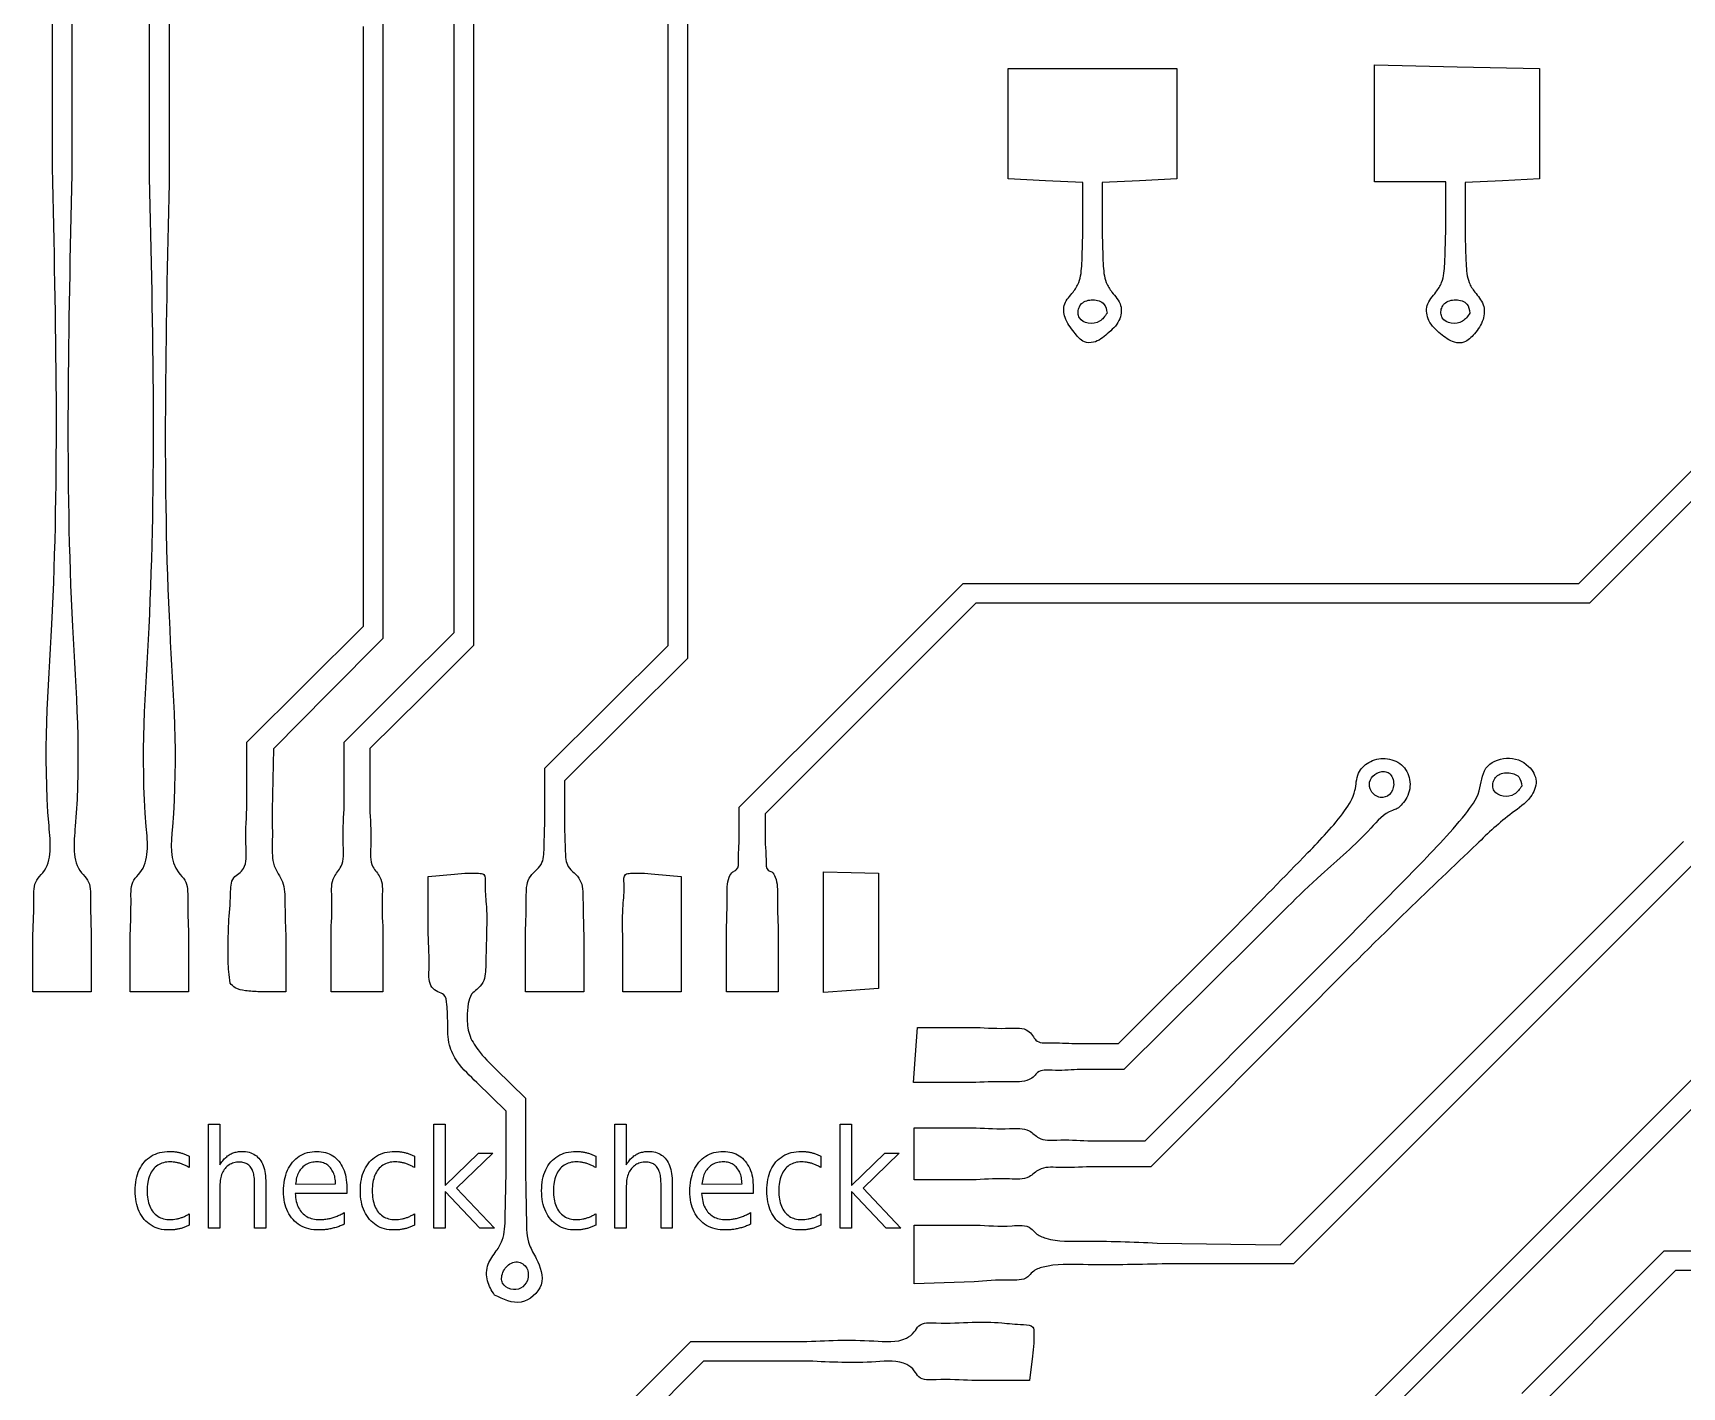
# Model space of a CAD drawing. Extents: x 2 to 350, y 4 to 373.
# Drawn here: x 172 to 261.7, y 221.3 to 295.1 of the extents above; entities that cross this region are included whole.
import ezdxf

# ---------------------------------------------------------------- set-up
doc = ezdxf.new("R2010")
doc.units = 0
doc.layers.get('0').update_dxf_attribs({"linetype": 'CONTINUOUS'})

msp = doc.modelspace()

# ---------------------------------------------------------------- linework, layer by layer
at = {"color": 7}
for p, q in [((191.00968, 327.33007), (191.00968, 294.707022)), ((173.018013, 287.726313), (173.018013, 325.928545)), ((194.890244, 294.173833), (194.890244, 325.940452)), ((174.076267, 325.222867), (174.076267, 287.373563)), ((195.948578, 325.199841), (195.948578, 293.450417)), ((178.30968, 287.18447), (178.30968, 324.84468)), ((179.368013, 324.227566), (179.368013, 286.875913)), ((206.531911, 280.060469), (206.531911, 298.417634)), ((207.590244, 297.688524), (207.590244, 279.343136)), ((189.951347, 262.76086), (189.951347, 295.40205)), ((191.00968, 294.707022), (191.00968, 262.083973)), ((194.890244, 262.407215), (194.890244, 294.173833)), ((195.948578, 293.450417), (195.948578, 261.700994)), ((225.052744, 290.115847), (225.052744, 293.11446)), ((225.052744, 293.11446), (229.638847, 293.11446)), ((229.638847, 293.11446), (234.224976, 293.11446)), ((234.224976, 293.11446), (234.224976, 290.115847)), ((244.98468, 290.126388), (244.98468, 293.311927)), ((244.98468, 293.311927), (249.482597, 293.213195)), ((249.482597, 293.213195), (253.980513, 293.11446)), ((253.980513, 293.11446), (253.980513, 290.115847)), ((225.052744, 287.117237), (225.052744, 290.115847)), ((234.224976, 290.115847), (234.224976, 287.117237)), ((244.98468, 286.940847), (244.98468, 290.126388)), ((253.980513, 290.115847), (253.980513, 287.117237)), ((227.081226, 287.011438), (225.052744, 287.117237)), ((229.10968, 286.905637), (227.081226, 287.011438)), ((229.10968, 284.144217), (229.10968, 286.905637)), ((232.196494, 287.011438), (230.168013, 286.905637)), ((230.168013, 286.905637), (230.168013, 284.144217)), ((234.224976, 287.117237), (232.196494, 287.011438)), ((246.924976, 286.940847), (244.98468, 286.940847)), ((248.865244, 286.940847), (246.924976, 286.940847)), ((248.865244, 284.16182), (248.865244, 286.940847)), ((251.952059, 287.011438), (249.923578, 286.905637)), ((249.923578, 286.905637), (249.923578, 284.144217)), ((253.980513, 287.117237), (251.952059, 287.011438)), ((206.531911, 261.703301), (206.531911, 280.060469)), ((207.590244, 279.343136), (207.590244, 260.997748)), ((230.432703, 279.796912), (230.432703, 279.796912)), ((250.188267, 279.796912), (250.188267, 279.796912)), ((228.635203, 278.766543), (228.635203, 278.766543)), ((248.59103, 278.670583), (248.590977, 278.670573)), ((256.12221, 265.068627), (262.547907, 271.528487)), ((263.363353, 270.664832), (256.694794, 264.010293)), ((216.50157, 258.986991), (222.590664, 265.068627)), ((222.590664, 265.068627), (239.356437, 265.068627)), ((239.356437, 265.068627), (256.12221, 265.068627)), ((223.28083, 264.010293), (217.552204, 258.273759)), ((239.987812, 264.010293), (223.28083, 264.010293)), ((256.694794, 264.010293), (239.987812, 264.010293)), ((186.776347, 259.60057), (189.951347, 262.76086)), ((191.891642, 259.424181), (194.890244, 262.407215)), ((191.00968, 262.083973), (188.028831, 259.078381)), ((195.948578, 261.700994), (193.126347, 258.895326)), ((203.180513, 258.365847), (206.531911, 261.703301)), ((207.590244, 260.997748), (204.238847, 257.660293)), ((183.601347, 256.440281), (186.776347, 259.60057)), ((188.028831, 259.078381), (185.047956, 256.072793)), ((188.893013, 256.441149), (191.891642, 259.424181)), ((193.126347, 258.895326), (190.304142, 256.089655)), ((210.412476, 252.905353), (216.50157, 258.986991)), ((199.829142, 255.028393), (203.180513, 258.365847)), ((204.238847, 257.660293), (200.887476, 254.322839)), ((217.552204, 258.273759), (211.823578, 252.53723)), ((183.601347, 252.816953), (183.601347, 256.440281)), ((185.047956, 256.072793), (184.980091, 252.738112)), ((188.893013, 252.796567), (188.893013, 256.441149)), ((190.304142, 256.089655), (190.304142, 252.620976)), ((199.829142, 252.325143), (199.829142, 255.028393)), ((200.887476, 254.322839), (200.887476, 251.92355)), ((246.043013, 254.132514), (246.043013, 254.132514)), ((253.010498, 254.044132), (253.010498, 254.044132)), ((210.412476, 251.028671), (210.412476, 252.905353)), ((211.823578, 252.53723), (211.823578, 250.844608)), ((239.851155, 229.069143), (261.8207, 251.036577)), ((262.887129, 250.339114), (240.572912, 228.02696)), ((193.479142, 249.119517), (194.90858, 249.255836)), ((193.479142, 245.981569), (193.479142, 249.119517)), ((205.808038, 249.255814), (207.237476, 249.119496)), ((207.237476, 249.119496), (207.237476, 245.981548)), ((214.998578, 246.09261), (214.998578, 249.382164)), ((214.998578, 249.382164), (216.497892, 249.344497)), ((216.497892, 249.344497), (217.99718, 249.306837)), ((217.99718, 249.306837), (217.99718, 246.163423)), ((171.959601, 242.843627), (171.95968, 245.980791)), ((175.134601, 245.980881), (175.134601, 242.843627)), ((177.251347, 242.843627), (177.251347, 245.980881)), ((180.426347, 245.980881), (180.426347, 242.843627)), ((185.718013, 245.989229), (185.718013, 242.843627)), ((188.187476, 242.843936), (188.187476, 246.216146)), ((188.187476, 246.216146), (188.187476, 246.215837)), ((191.00968, 246.216146), (191.00968, 242.843936)), ((198.770809, 242.843627), (198.770809, 246.029697)), ((201.945809, 245.980881), (201.945809, 242.843627)), ((207.237476, 245.981548), (207.237476, 242.843606)), ((209.706911, 242.843627), (209.706911, 246.215837)), ((212.529142, 246.215837), (212.529142, 242.843627)), ((214.998578, 242.803056), (214.998578, 246.09261)), ((217.99718, 246.163423), (217.99718, 243.020014)), ((231.057119, 240.021404), (237.491733, 246.463079)), ((204.062476, 245.959818), (204.062476, 245.959828)), ((204.062476, 242.843606), (204.062476, 245.959818)), ((238.458309, 245.665847), (231.347685, 238.610293)), ((182.692477, 243.315781), (182.692477, 243.315781)), ((232.508041, 234.729737), (241.656777, 243.888503)), ((242.693494, 218.50196), (267.827998, 243.638292)), ((173.547101, 242.843627), (171.959601, 242.843627)), ((175.134601, 242.843627), (173.547101, 242.843627)), ((178.838847, 242.843627), (177.251347, 242.843627)), ((180.426347, 242.843627), (178.838847, 242.843627)), ((185.718013, 242.843627), (184.295852, 242.843627)), ((189.598578, 242.843936), (188.187476, 242.843936)), ((191.00968, 242.843936), (189.598578, 242.843936)), ((200.358309, 242.843627), (198.770809, 242.843627)), ((201.945809, 242.843627), (200.358309, 242.843627)), ((205.649976, 242.843606), (204.062476, 242.843606)), ((207.237476, 242.843606), (205.649976, 242.843606)), ((211.118013, 242.843627), (209.706911, 242.843627)), ((212.529142, 242.843627), (211.118013, 242.843627)), ((216.497892, 242.911535), (214.998578, 242.803056)), ((217.99718, 243.020014), (216.497892, 242.911535)), ((241.988618, 242.522063), (232.818953, 233.318627)), ((268.600925, 242.823722), (243.180989, 217.396438)), ((220.005368, 239.404043), (220.113847, 240.903347)), ((220.113847, 240.903347), (223.288847, 240.903347)), ((228.672297, 240.021404), (231.057119, 240.021404)), ((219.896888, 237.904737), (220.005368, 239.404043)), ((197.712476, 236.346722), (196.124976, 237.904737)), ((197.183309, 238.610315), (198.770809, 237.0523)), ((223.289402, 237.904737), (219.896888, 237.904737)), ((231.347685, 238.610293), (228.796757, 238.610293)), ((198.770809, 237.0523), (198.770809, 233.00839)), ((197.712476, 232.759205), (197.712476, 236.346722)), ((181.517621, 229.979552), (181.517621, 235.63898)), ((181.517621, 235.63898), (182.132574, 235.63898)), ((182.132574, 235.63898), (182.132574, 233.420309)), ((193.776795, 235.63898), (194.391749, 235.63898)), ((193.776795, 229.979552), (193.776795, 235.63898)), ((194.391749, 235.63898), (194.391749, 232.296425)), ((203.642641, 229.979552), (203.642641, 235.63898)), ((203.642641, 235.63898), (204.257592, 235.63898)), ((204.257592, 235.63898), (204.257592, 233.420309)), ((215.901813, 235.63898), (216.516766, 235.63898)), ((215.901813, 229.979552), (215.901813, 235.63898)), ((216.516766, 235.63898), (216.516766, 232.296425)), ((219.937476, 234.024181), (219.937476, 235.435293)), ((219.937476, 235.435293), (223.309669, 235.435293)), ((229.376936, 234.729737), (232.508041, 234.729737)), ((180.470538, 233.896776), (180.470538, 233.271186)), ((180.470538, 233.896776), (180.470538, 233.896776)), ((192.729713, 233.896776), (192.729713, 233.271186)), ((192.729713, 233.896776), (192.729713, 233.896776)), ((194.391749, 232.296425), (196.216665, 234.053175)), ((196.997822, 234.053175), (195.023323, 232.147302)), ((196.216665, 234.053175), (196.997822, 234.053175)), ((202.595558, 233.896776), (202.595558, 233.271186)), ((202.595558, 233.896776), (202.595558, 233.896776)), ((214.854733, 233.896776), (214.854733, 233.271186)), ((214.854733, 233.896776), (214.854733, 233.896776)), ((216.516766, 232.296425), (218.34168, 234.053175)), ((219.122837, 234.053175), (217.14834, 232.147302)), ((218.34168, 234.053175), (219.122837, 234.053175)), ((219.937476, 232.61307), (219.937476, 234.024181)), ((223.309669, 232.61307), (219.937476, 232.61307)), ((232.818953, 233.318627), (229.532378, 233.318627)), ((182.132574, 232.281878), (182.132574, 229.979552)), ((184.02397, 229.979552), (184.02397, 232.416452)), ((184.6356, 232.438274), (184.6356, 229.979552)), ((184.6356, 232.438274), (184.6356, 232.438274)), ((189.046644, 231.85633), (186.234478, 231.85633)), ((186.254424, 232.376443), (188.435014, 232.380079)), ((189.046644, 232.183674), (189.046644, 231.85633)), ((189.046644, 232.183674), (189.046644, 232.183674)), ((196.283145, 229.979552), (194.391749, 231.96908)), ((194.391749, 231.96908), (194.391749, 229.979552)), ((195.023323, 232.147302), (197.080923, 229.979552)), ((204.257592, 232.281878), (204.257592, 229.979552)), ((206.148988, 229.979552), (206.148988, 232.416452)), ((206.760618, 232.438274), (206.760618, 229.979552)), ((206.760618, 232.438274), (206.760618, 232.438274)), ((211.171661, 231.85633), (208.359498, 231.85633)), ((208.379442, 232.376443), (210.560034, 232.380079)), ((211.171661, 232.183674), (211.171661, 231.85633)), ((211.171661, 232.183674), (211.171661, 232.183674)), ((218.408163, 229.979552), (216.516766, 231.96908)), ((216.516766, 231.96908), (216.516766, 229.979552)), ((217.14834, 232.147302), (219.205941, 229.979552)), ((180.470538, 230.754269), (180.470538, 230.135951)), ((188.903708, 230.819737), (188.903708, 230.18687)), ((192.729713, 230.754269), (192.729713, 230.135951)), ((202.595558, 230.754269), (202.595558, 230.135951)), ((211.028728, 230.819737), (211.028728, 230.18687)), ((214.854733, 230.754269), (214.854733, 230.135951)), ((182.132574, 229.979552), (181.517621, 229.979552)), ((184.6356, 229.979552), (184.02397, 229.979552)), ((194.391749, 229.979552), (193.776795, 229.979552)), ((197.080923, 229.979552), (196.283145, 229.979552)), ((204.257592, 229.979552), (203.642641, 229.979552)), ((206.760618, 229.979552), (206.148988, 229.979552)), ((216.516766, 229.979552), (215.901813, 229.979552)), ((219.205941, 229.979552), (218.408163, 229.979552)), ((219.937476, 228.542887), (219.937476, 230.143627)), ((219.937476, 230.143627), (223.288847, 230.143627)), ((233.157514, 229.165412), (239.851155, 229.069143)), ((219.937476, 226.94215), (219.937476, 228.542887)), ((240.572912, 228.02696), (233.430194, 228.02696)), ((253.00346, 220.971404), (260.764562, 228.732514)), ((260.764562, 228.732514), (271.042686, 228.732514)), ((261.382973, 227.674181), (253.451347, 219.736681)), ((271.351904, 227.674181), (261.382973, 227.674181)), ((197.077476, 226.333648), (197.077476, 226.333627)), ((198.888469, 227.119222), (198.888469, 227.119222)), ((223.200661, 227.043581), (219.937476, 226.94215)), ((203.468751, 219.495907), (207.776829, 223.793627)), ((207.776829, 223.793627), (213.857139, 223.793627)), ((208.461226, 222.735293), (204.257103, 218.520198)), ((214.199377, 222.735293), (208.461226, 222.735293)), ((226.376137, 222.999877), (226.210323, 221.67696)), ((226.210323, 221.67696), (223.073926, 221.67696))]:
    msp.add_line(p, q, dxfattribs=at)
for points, knots in [([(171.95968, 245.980791), (171.984629, 246.607427), (172.023027, 247.571894), (171.984841, 248.826761), (173.051034, 249.800427), (172.422338, 255.032428), (173.489409, 267.171492), (173.211086, 279.307539), (173.018013, 287.726313)], [0, 0, 0, 0, 1.925874, 2.964148, 3.469403, 6.054994, 17.03392, 41.898689, 41.898689, 41.898689, 41.898689]), ([(174.076267, 287.373563), (173.887059, 279.033431), (173.614293, 267.010155), (174.661715, 254.980084), (174.0485, 249.795237), (175.109512, 248.826893), (175.071207, 247.571956), (175.109634, 246.607506), (175.134601, 245.980881)], [0, 0, 0, 0, 24.633901, 35.512651, 38.076648, 38.581903, 39.620177, 41.546051, 41.546051, 41.546051, 41.546051]), ([(177.251347, 245.980881), (177.276323, 246.607501), (177.314765, 247.571942), (177.276396, 248.826916), (178.334631, 249.792407), (177.729708, 254.951982), (178.766612, 266.923644), (178.49682, 278.886484), (178.30968, 287.18447)], [0, 0, 0, 0, 1.925874, 2.964148, 3.469403, 6.021827, 16.846891, 41.357068, 41.357068, 41.357068, 41.357068]), ([(179.368013, 286.875913), (179.184231, 278.646693), (178.919268, 266.78246), (179.9391, 254.906146), (179.347645, 249.787777), (180.401378, 248.826961), (180.362887, 247.571914), (180.401354, 246.60749), (180.426347, 245.980881)], [0, 0, 0, 0, 24.308284, 35.045745, 37.57929, 38.084552, 39.122825, 41.048699, 41.048699, 41.048699, 41.048699]), ([(228.635203, 278.766543), (228.440383, 279.012719), (228.090398, 279.454965), (228.022667, 280.364522), (228.569949, 280.880715), (228.999802, 281.576191), (229.081367, 282.704409), (229.098886, 283.595318), (229.10968, 284.144217)], [0, 0, 0, 0, 0.932631, 1.675429, 2.46121, 3.069003, 4.102503, 5.761187, 5.761187, 5.761187, 5.761187]), ([(230.168013, 284.144217), (230.179203, 283.5957), (230.197365, 282.70541), (230.275901, 281.574254), (230.727699, 280.861189), (231.29461, 280.281366), (231.145467, 279.288252), (230.471729, 278.690302), (229.849635, 278.167582), (229.068025, 278.189268), (228.799252, 278.547743), (228.635203, 278.766543)], [0, 0, 0, 0, 1.658684, 2.692185, 3.299971, 4.170555, 4.988339, 5.958292, 6.837907, 7.330828, 8.102983, 8.102983, 8.102983, 8.102983]), ([(248.590977, 278.670573), (248.343146, 278.887783), (247.886365, 279.288127), (247.739006, 280.281422), (248.305928, 280.861394), (248.758194, 281.576671), (248.835777, 282.713897), (248.854005, 283.609538), (248.865244, 284.16182)], [0, 0, 0, 0, 0.969958, 1.787743, 2.658323, 3.267336, 4.305653, 5.97575, 5.97575, 5.97575, 5.97575]), ([(249.923578, 284.144217), (249.934968, 283.595667), (249.953455, 282.705323), (250.030429, 281.574422), (250.476976, 280.874559), (251.009631, 280.309272), (250.964057, 279.375195), (250.485214, 278.720646), (249.965231, 278.155026), (249.196328, 278.181188), (248.825465, 278.481038), (248.59103, 278.670583)], [0, 0, 0, 0, 1.658684, 2.692184, 3.299976, 4.122021, 4.931959, 5.836261, 6.564656, 7.078896, 7.962563, 7.962563, 7.962563, 7.962563]), ([(230.432703, 279.796912), (230.401148, 279.982311), (230.330767, 280.39584), (229.652256, 280.582969), (229.09676, 280.440958), (228.877248, 280.081361), (228.830999, 279.803177), (228.933251, 279.427548), (229.425432, 279.184592), (230.066621, 279.284912), (230.312061, 279.628183), (230.432703, 279.796912)], [0, 0, 0, 0, 0.525048, 1.171112, 1.817518, 2.102303, 2.382945, 2.64735, 3.212583, 3.833541, 4.433821, 4.433821, 4.433821, 4.433821]), ([(250.188267, 279.796912), (250.156713, 279.982311), (250.086331, 280.39584), (249.40782, 280.582969), (248.852324, 280.440958), (248.632813, 280.081361), (248.586563, 279.803177), (248.688815, 279.427552), (249.180989, 279.184589), (249.822179, 279.284913), (250.067623, 279.628183), (250.188267, 279.796912)], [0, 0, 0, 0, 0.525048, 1.171112, 1.817518, 2.102303, 2.382945, 2.64735, 3.212573, 3.833536, 4.43382, 4.43382, 4.43382, 4.43382]), ([(237.491733, 246.463079), (238.787289, 247.781796), (240.790551, 249.820869), (243.051769, 252.159888), (244.009809, 253.67634), (243.982911, 254.743708), (244.673666, 255.434021), (245.581768, 255.631614), (246.528372, 255.307054), (247.018693, 254.397794), (246.875187, 253.564022), (246.52288, 253.083009), (246.269553, 252.808063), (245.5526, 252.62138), (244.31388, 251.141688), (241.722367, 248.972563), (239.654754, 246.877929), (238.458309, 245.665847)], [0, 0, 0, 0, 5.538807, 8.564413, 9.805597, 10.770137, 11.585183, 12.500703, 13.445986, 14.368382, 15.355265, 15.787008, 16.164497, 16.436033, 17.958803, 21.661191, 26.745982, 26.745982, 26.745982, 26.745982]), ([(241.656777, 243.888503), (243.485088, 245.737105), (246.294381, 248.577576), (249.398702, 251.774265), (250.810086, 253.657909), (250.824039, 255.136099), (252.198431, 255.745198), (253.367361, 255.319651), (253.937275, 254.318389), (253.469006, 253.257167), (252.115455, 252.375883), (249.916282, 250.274033), (246.405493, 246.937221), (243.581419, 244.114244), (241.988618, 242.522063)], [0, 0, 0, 0, 7.788709, 11.967753, 13.437942, 14.717217, 15.957922, 17.249835, 18.151604, 19.063636, 20.392505, 22.95384, 28.175721, 34.930857, 34.930857, 34.930857, 34.930857]), ([(246.043013, 254.132514), (246.030142, 254.253367), (246.006167, 254.478474), (245.821061, 254.759964), (245.441622, 254.892867), (244.989336, 254.726323), (244.657022, 254.283164), (244.76353, 253.710935), (245.252126, 253.343285), (245.911023, 253.525259), (245.997186, 253.921672), (246.043013, 254.132514)], [0, 0, 0, 0, 0.362154, 0.674566, 0.948277, 1.505202, 1.994466, 2.487961, 3.088733, 3.618344, 4.220076, 4.220076, 4.220076, 4.220076]), ([(253.010498, 254.044132), (252.978942, 254.229532), (252.908555, 254.643062), (252.230045, 254.830194), (251.674554, 254.688175), (251.455039, 254.328585), (251.408773, 254.050402), (251.511018, 253.674769), (252.003206, 253.431815), (252.644397, 253.532137), (252.889849, 253.875404), (253.010498, 254.044132)], [0, 0, 0, 0, 0.525051, 1.171121, 1.817516, 2.102305, 2.382949, 2.647352, 3.212586, 3.83355, 4.433841, 4.433841, 4.433841, 4.433841]), ([(182.692477, 243.315781), (182.663119, 243.522359), (182.578683, 244.116491), (182.591732, 245.205264), (182.58604, 246.641631), (182.745165, 247.88969), (182.709586, 248.970063), (183.179229, 249.279789), (183.624686, 249.735322), (183.509511, 251.067087), (183.564987, 252.124133), (183.601347, 252.816953)], [0, 0, 0, 0, 0.625063, 1.797723, 3.26854, 4.876496, 5.764557, 6.114196, 6.5005, 7.623562, 9.759805, 9.759805, 9.759805, 9.759805]), ([(184.980091, 252.738112), (184.98794, 252.119103), (185.000636, 251.117955), (184.963325, 249.899176), (185.313088, 249.26959), (185.66685, 248.660089), (185.666956, 247.505761), (185.698674, 246.56366), (185.718013, 245.989229)], [0, 0, 0, 0, 1.875189, 3.032814, 3.524942, 4.012635, 5.126452, 6.86663, 6.86663, 6.86663, 6.86663]), ([(188.187476, 246.215837), (188.219734, 246.805762), (188.271198, 247.746919), (188.170957, 248.906386), (188.54936, 249.37416), (188.904133, 249.894698), (188.812897, 251.12896), (188.862146, 252.154067), (188.893013, 252.796567)], [0, 0, 0, 0, 1.808478, 2.885214, 3.221408, 3.582869, 4.749958, 6.709812, 6.709812, 6.709812, 6.709812]), ([(190.304142, 252.620976), (190.335387, 252.012047), (190.385236, 251.040548), (190.291705, 249.857201), (190.653643, 249.371699), (191.023975, 248.905225), (190.927348, 247.748149), (190.977958, 246.806426), (191.00968, 246.216146)], [0, 0, 0, 0, 1.862096, 2.970825, 3.315876, 3.652071, 4.728808, 6.537286, 6.537286, 6.537286, 6.537286]), ([(198.770809, 246.029697), (198.791917, 246.668986), (198.824365, 247.651758), (198.810783, 248.90909), (199.289366, 249.416141), (199.76824, 249.860976), (199.784431, 250.954724), (199.811668, 251.789553), (199.829142, 252.325143)], [0, 0, 0, 0, 1.957731, 3.009597, 3.517526, 3.998709, 4.916556, 6.559347, 6.559347, 6.559347, 6.559347]), ([(200.887476, 251.92355), (200.90239, 251.452434), (200.925916, 250.709325), (200.96582, 249.723412), (201.433031, 249.317236), (201.902034, 248.816519), (201.894344, 247.578579), (201.92554, 246.610115), (201.945809, 245.980881)], [0, 0, 0, 0, 1.444742, 2.278847, 2.742664, 3.247918, 4.286192, 6.212066, 6.212066, 6.212066, 6.212066]), ([(209.706911, 246.215837), (209.730173, 246.81531), (209.767284, 247.771699), (209.727736, 248.866772), (210.004549, 249.372668), (210.395217, 249.507937), (210.34756, 250.233771), (210.387479, 250.722584), (210.412476, 251.028671)], [0, 0, 0, 0, 1.808478, 2.885215, 3.221402, 3.440654, 4.023946, 5.001025, 5.001025, 5.001025, 5.001025]), ([(211.823578, 250.844608), (211.846001, 250.572584), (211.881839, 250.137824), (211.852821, 249.469071), (212.237981, 249.378099), (212.503009, 248.857191), (212.472088, 247.777695), (212.507159, 246.81762), (212.529142, 246.215837)], [0, 0, 0, 0, 0.874698, 1.397981, 1.607002, 1.9432, 3.019938, 4.828416, 4.828416, 4.828416, 4.828416]), ([(194.90858, 249.255836), (195.159062, 249.275919), (195.601791, 249.311416), (196.102514, 249.304274), (196.621155, 249.270288), (196.532503, 248.461806), (196.672996, 247.543492), (196.659181, 246.004218), (196.608455, 244.624007), (196.597016, 243.456506), (196.163201, 242.981801), (195.761898, 242.703475), (195.630615, 242.126808), (195.573265, 241.405947), (195.64631, 240.500388), (196.254201, 239.520333), (196.834645, 238.951815), (197.183309, 238.610315)], [0, 0, 0, 0, 0.743156, 1.313534, 1.595697, 2.086195, 3.204556, 4.712743, 6.517022, 7.50348, 7.998471, 8.38791, 8.929006, 9.661401, 10.60142, 11.574903, 13.039305, 13.039305, 13.039305, 13.039305]), ([(204.062476, 245.959828), (204.053961, 246.504702), (204.039146, 247.452783), (204.190965, 248.421028), (204.087931, 249.26819), (204.613603, 249.304936), (205.115024, 249.311125), (205.557625, 249.2758), (205.808038, 249.255814)], [0, 0, 0, 0, 1.591453, 2.769132, 3.281999, 3.564148, 4.134525, 4.8777, 4.8777, 4.8777, 4.8777]), ([(196.124976, 237.904737), (195.748343, 238.258688), (195.125479, 238.844041), (194.515744, 239.98376), (194.552659, 241.103551), (194.510952, 241.967584), (194.43533, 242.706752), (193.977753, 242.832162), (193.485319, 243.178235), (193.551325, 244.422145), (193.508122, 245.355491), (193.479142, 245.981569)], [0, 0, 0, 0, 1.545007, 2.555088, 3.769099, 4.771861, 5.329595, 5.680056, 6.090531, 7.047133, 8.996269, 8.996269, 8.996269, 8.996269]), ([(184.295852, 242.843627), (184.040022, 242.856321), (183.593328, 242.878487), (182.99737, 242.987022), (182.777955, 243.223612), (182.692477, 243.315781)], [0, 0, 0, 0, 0.776792, 1.356326, 1.726182, 1.726182, 1.726182, 1.726182]), ([(223.288847, 240.903347), (223.890205, 240.87145), (224.810921, 240.822612), (225.995614, 240.91005), (226.37853, 240.48414), (226.610353, 240.040298), (227.559626, 240.087078), (228.235361, 240.047193), (228.672297, 240.021404)], [0, 0, 0, 0, 1.860539, 2.848596, 3.207973, 3.52354, 4.27478, 5.64935, 5.64935, 5.64935, 5.64935]), ([(228.796757, 238.610293), (228.363186, 238.579751), (227.671474, 238.531024), (226.749755, 238.618299), (226.457831, 238.227192), (225.979877, 237.907551), (224.84053, 237.976354), (223.88705, 237.932331), (223.289402, 237.904737)], [0, 0, 0, 0, 1.351975, 2.156917, 2.422924, 2.760963, 3.844419, 5.664171, 5.664171, 5.664171, 5.664171]), ([(223.309669, 235.435293), (223.900852, 235.404797), (224.844013, 235.356144), (225.995023, 235.444489), (226.460935, 235.090872), (226.877509, 234.716377), (227.963943, 234.811715), (228.832495, 234.761324), (229.376936, 234.729737)], [0, 0, 0, 0, 1.808486, 2.885226, 3.221411, 3.535941, 4.532772, 6.207252, 6.207252, 6.207252, 6.207252]), ([(180.470538, 230.135951), (180.413349, 230.108297), (180.299418, 230.053204), (180.121197, 229.988212), (179.939092, 229.93704), (179.751398, 229.900219), (179.556806, 229.878762), (179.249165, 229.867436), (178.841941, 229.910195), (178.374051, 230.109417), (177.997691, 230.442754), (177.718911, 230.883588), (177.555322, 231.421313), (177.509589, 232.015149), (177.555247, 232.609918), (177.719442, 233.150574), (178.000944, 233.592074), (178.387011, 233.921087), (178.867073, 234.115993), (179.278266, 234.158093), (179.583302, 234.14661), (179.767913, 234.124916), (179.94895, 234.087751), (180.127314, 234.039749), (180.302135, 233.976933), (180.414195, 233.923594), (180.470538, 233.896776)], [0, 0, 0, 0, 0.190474, 0.37946, 0.568176, 0.757482, 0.95261, 1.15477, 1.680957, 2.166306, 2.655276, 3.166112, 3.7118, 4.324109, 4.943697, 5.492032, 6.001829, 6.493492, 6.989114, 7.532439, 7.719467, 7.904689, 8.089284, 8.273438, 8.45847, 8.645583, 8.645583, 8.645583, 8.645583]), ([(180.470538, 233.271186), (180.413332, 233.303991), (180.30102, 233.368397), (180.12618, 233.446141), (179.951019, 233.505442), (179.77643, 233.551401), (179.600353, 233.577989), (179.359232, 233.590289), (179.062416, 233.558509), (178.736987, 233.415737), (178.481129, 233.174086), (178.295935, 232.852015), (178.189525, 232.454641), (178.159991, 232.012612), (178.189511, 231.570076), (178.296342, 231.171927), (178.479853, 230.848034), (178.737516, 230.608091), (179.062613, 230.466604), (179.35923, 230.435398), (179.600301, 230.447126), (179.776171, 230.472847), (179.951735, 230.515322), (180.125993, 230.578193), (180.300891, 230.656655), (180.413318, 230.721345), (180.470538, 230.754269)], [0, 0, 0, 0, 0.197741, 0.388221, 0.572875, 0.752066, 0.929154, 1.105924, 1.475928, 1.813545, 2.152708, 2.51362, 2.914462, 3.375813, 3.837565, 4.239572, 4.602227, 4.940022, 5.277144, 5.647098, 5.823848, 6.000757, 6.179457, 6.364776, 6.555754, 6.75369, 6.75369, 6.75369, 6.75369]), ([(182.132574, 233.420309), (182.181858, 233.496792), (182.276542, 233.643731), (182.450889, 233.829308), (182.642533, 233.97573), (182.856138, 234.078176), (183.089714, 234.139263), (183.384362, 234.160702), (183.720005, 234.125223), (184.063397, 233.976002), (184.328442, 233.718273), (184.51207, 233.368142), (184.619252, 232.930881), (184.62986, 232.611234), (184.6356, 232.438274)], [0, 0, 0, 0, 0.272499, 0.523519, 0.759616, 0.99213, 1.229367, 1.47949, 1.875449, 2.230197, 2.58143, 2.962383, 3.401843, 3.920016, 3.920016, 3.920016, 3.920016]), ([(184.02397, 232.416452), (184.020424, 232.534582), (184.013907, 232.751706), (183.947438, 233.047221), (183.833765, 233.282543), (183.665405, 233.453551), (183.44588, 233.552615), (183.181003, 233.57952), (182.89711, 233.547615), (182.622827, 233.428805), (182.403848, 233.228683), (182.243935, 232.963496), (182.147554, 232.639407), (182.137768, 232.405841), (182.132574, 232.281878)], [0, 0, 0, 0, 0.35395, 0.650563, 0.902029, 1.12825, 1.355511, 1.609417, 1.918731, 2.203452, 2.490818, 2.793986, 3.122134, 3.493274, 3.493274, 3.493274, 3.493274]), ([(188.903708, 230.18687), (188.830396, 230.154536), (188.684489, 230.090184), (188.458654, 230.013191), (188.22989, 229.951331), (187.997972, 229.906668), (187.76345, 229.88003), (187.420973, 229.86673), (186.985166, 229.909047), (186.492447, 230.102295), (186.093824, 230.42747), (185.800252, 230.862059), (185.627484, 231.392615), (185.580082, 231.983078), (185.626131, 232.577506), (185.787706, 233.123567), (186.064924, 233.571488), (186.43988, 233.910781), (186.90713, 234.113827), (187.403109, 234.170013), (187.879527, 234.117336), (188.301834, 233.937912), (188.505399, 233.726679), (188.607865, 233.620353)], [0, 0, 0, 0, 0.240282, 0.478218, 0.714949, 0.950753, 1.186063, 1.422239, 1.978726, 2.486198, 2.986818, 3.49837, 4.038407, 4.641702, 5.264847, 5.8183, 6.333272, 6.825969, 7.311761, 7.836265, 8.305726, 8.739089, 9.178306, 9.178306, 9.178306, 9.178306]), ([(188.435014, 232.380079), (188.428608, 232.494646), (188.416472, 232.711687), (188.320634, 233.013292), (188.165613, 233.260293), (187.960859, 233.449462), (187.706682, 233.563374), (187.415368, 233.594684), (187.115197, 233.563843), (186.829823, 233.45698), (186.59433, 233.275404), (186.416726, 233.027407), (186.297098, 232.720952), (186.269197, 232.495706), (186.254424, 232.376443)], [0, 0, 0, 0, 0.343213, 0.650202, 0.937799, 1.209349, 1.4744, 1.758179, 2.078853, 2.372157, 2.660554, 2.957337, 3.27675, 3.636186, 3.636186, 3.636186, 3.636186]), ([(188.607865, 233.620353), (188.696459, 233.492829), (188.880797, 233.22749), (189.022075, 232.727705), (189.038127, 232.372253), (189.046644, 232.183674)], [0, 0, 0, 0, 0.463334, 0.964064, 1.529928, 1.529928, 1.529928, 1.529928]), ([(192.729713, 230.135951), (192.672523, 230.108297), (192.558592, 230.053204), (192.380372, 229.988212), (192.198267, 229.93704), (192.010573, 229.900219), (191.815981, 229.878762), (191.50834, 229.867436), (191.101115, 229.910195), (190.633225, 230.109417), (190.256866, 230.442754), (189.978085, 230.883588), (189.814496, 231.421313), (189.768763, 232.015149), (189.814422, 232.609918), (189.978616, 233.150574), (190.260118, 233.592074), (190.646185, 233.921087), (191.126248, 234.115993), (191.53744, 234.158093), (191.842477, 234.14661), (192.027088, 234.124916), (192.208125, 234.087751), (192.386488, 234.039749), (192.56131, 233.976933), (192.673369, 233.923594), (192.729713, 233.896776)], [0, 0, 0, 0, 0.190474, 0.37946, 0.568176, 0.757482, 0.95261, 1.15477, 1.680957, 2.166306, 2.655276, 3.166112, 3.7118, 4.324109, 4.943697, 5.492032, 6.001829, 6.493492, 6.989114, 7.532439, 7.719467, 7.904689, 8.089284, 8.273438, 8.45847, 8.645583, 8.645583, 8.645583, 8.645583]), ([(192.729713, 233.271186), (192.672506, 233.303991), (192.560194, 233.368396), (192.385354, 233.446141), (192.210193, 233.505442), (192.035604, 233.551401), (191.859528, 233.577989), (191.618406, 233.590289), (191.32159, 233.558509), (190.996162, 233.415737), (190.740303, 233.174086), (190.55511, 232.852015), (190.4487, 232.454641), (190.419166, 232.012612), (190.448686, 231.570076), (190.555517, 231.171927), (190.739028, 230.848034), (190.996691, 230.608091), (191.321787, 230.466604), (191.618405, 230.435398), (191.859475, 230.447126), (192.035346, 230.472847), (192.210909, 230.515322), (192.385167, 230.578193), (192.560064, 230.656656), (192.672492, 230.721345), (192.729713, 230.754269)], [0, 0, 0, 0, 0.197742, 0.388222, 0.572875, 0.752066, 0.929154, 1.105924, 1.475928, 1.813545, 2.152708, 2.51362, 2.914462, 3.375813, 3.837565, 4.239572, 4.602227, 4.940022, 5.277144, 5.647098, 5.823848, 6.000757, 6.179457, 6.364775, 6.555753, 6.75369, 6.75369, 6.75369, 6.75369]), ([(202.595558, 230.135951), (202.538369, 230.108297), (202.424436, 230.053204), (202.246215, 229.988212), (202.06411, 229.93704), (201.876417, 229.900219), (201.681824, 229.878762), (201.374183, 229.867436), (200.966959, 229.910195), (200.499069, 230.109417), (200.122711, 230.442754), (199.843929, 230.883588), (199.680339, 231.421313), (199.634606, 232.015149), (199.680265, 232.609918), (199.844459, 233.150574), (200.125961, 233.592075), (200.512029, 233.921087), (200.992091, 234.115993), (201.403284, 234.158093), (201.708321, 234.14661), (201.892933, 234.124916), (202.07397, 234.087751), (202.252333, 234.039749), (202.427154, 233.976932), (202.539214, 233.923594), (202.595558, 233.896776)], [0, 0, 0, 0, 0.190475, 0.379462, 0.568178, 0.757483, 0.952611, 1.154772, 1.680959, 2.166308, 2.655276, 3.166113, 3.711801, 4.32411, 4.943698, 5.492033, 6.00183, 6.493494, 6.989116, 7.53244, 7.719469, 7.904692, 8.089287, 8.27344, 8.458472, 8.645586, 8.645586, 8.645586, 8.645586]), ([(202.595558, 233.271186), (202.538351, 233.303991), (202.426039, 233.368396), (202.251199, 233.446141), (202.076038, 233.505442), (201.901449, 233.5514), (201.725373, 233.577989), (201.484251, 233.590289), (201.187435, 233.558509), (200.862005, 233.415737), (200.606146, 233.174086), (200.420955, 232.852014), (200.314545, 232.454641), (200.285012, 232.012612), (200.314531, 231.570077), (200.421362, 231.171927), (200.60487, 230.848034), (200.862534, 230.608091), (201.187632, 230.466604), (201.48425, 230.435398), (201.72532, 230.447126), (201.901191, 230.472848), (202.076754, 230.515322), (202.251012, 230.578193), (202.42591, 230.656656), (202.538338, 230.721345), (202.595558, 230.754269)], [0, 0, 0, 0, 0.197742, 0.388222, 0.572875, 0.752067, 0.929155, 1.105924, 1.475929, 1.813547, 2.152711, 2.513622, 2.914463, 3.375814, 3.837567, 4.239573, 4.602228, 4.940022, 5.277146, 5.647101, 5.823849, 6.000759, 6.17946, 6.364778, 6.555755, 6.753693, 6.753693, 6.753693, 6.753693]), ([(204.257592, 233.420309), (204.306876, 233.496792), (204.401559, 233.643731), (204.575906, 233.829308), (204.76755, 233.97573), (204.981155, 234.078176), (205.214732, 234.139263), (205.50938, 234.160702), (205.845023, 234.125223), (206.188416, 233.976002), (206.453462, 233.718274), (206.637089, 233.368142), (206.74427, 232.930881), (206.754878, 232.611234), (206.760618, 232.438274)], [0, 0, 0, 0, 0.272499, 0.523519, 0.759616, 0.99213, 1.229367, 1.47949, 1.87545, 2.230198, 2.581432, 2.962385, 3.401844, 3.920017, 3.920017, 3.920017, 3.920017]), ([(206.148988, 232.416452), (206.145442, 232.534582), (206.138924, 232.751706), (206.072456, 233.047221), (205.958783, 233.282543), (205.790423, 233.453551), (205.570897, 233.552615), (205.30602, 233.57952), (205.022127, 233.547615), (204.747844, 233.428805), (204.528866, 233.228683), (204.368953, 232.963496), (204.272572, 232.639407), (204.262786, 232.405841), (204.257592, 232.281878)], [0, 0, 0, 0, 0.35395, 0.650563, 0.902029, 1.12825, 1.355511, 1.609417, 1.918731, 2.203452, 2.490818, 2.793986, 3.122134, 3.493274, 3.493274, 3.493274, 3.493274]), ([(211.028728, 230.18687), (210.955416, 230.154536), (210.809508, 230.090184), (210.583672, 230.013191), (210.354908, 229.951331), (210.12299, 229.906668), (209.888468, 229.88003), (209.545991, 229.86673), (209.110184, 229.909047), (208.617466, 230.102295), (208.218844, 230.427471), (207.925272, 230.862059), (207.752504, 231.392615), (207.705102, 231.983078), (207.751151, 232.577506), (207.912725, 233.123566), (208.189942, 233.571489), (208.564899, 233.910781), (209.032148, 234.113827), (209.528127, 234.170013), (210.004545, 234.117336), (210.426853, 233.937912), (210.630419, 233.726679), (210.732885, 233.620353)], [0, 0, 0, 0, 0.240283, 0.47822, 0.714951, 0.950756, 1.186065, 1.422241, 1.978728, 2.486199, 2.986819, 3.49837, 4.038407, 4.641702, 5.264847, 5.8183, 6.333271, 6.825969, 7.311761, 7.836264, 8.305726, 8.739089, 9.178307, 9.178307, 9.178307, 9.178307]), ([(210.560034, 232.380079), (210.553628, 232.494646), (210.541492, 232.711687), (210.445653, 233.013293), (210.29063, 233.260292), (210.085878, 233.449462), (209.831701, 233.563374), (209.540388, 233.594684), (209.240216, 233.563843), (208.954842, 233.45698), (208.71935, 233.275403), (208.541744, 233.027407), (208.422116, 232.720952), (208.394215, 232.495706), (208.379442, 232.376443)], [0, 0, 0, 0, 0.343213, 0.650203, 0.9378, 1.209349, 1.474399, 1.758178, 2.078853, 2.372157, 2.660553, 2.957337, 3.27675, 3.636186, 3.636186, 3.636186, 3.636186]), ([(210.732885, 233.620353), (210.821478, 233.492829), (211.005816, 233.227489), (211.147092, 232.727705), (211.163145, 232.372253), (211.171661, 232.183674)], [0, 0, 0, 0, 0.463333, 0.964063, 1.529927, 1.529927, 1.529927, 1.529927]), ([(214.854733, 230.135951), (214.797543, 230.108297), (214.683611, 230.053205), (214.505391, 229.988212), (214.323287, 229.93704), (214.135593, 229.900219), (213.941001, 229.878762), (213.63336, 229.867436), (213.226135, 229.910195), (212.758245, 230.109417), (212.381886, 230.442754), (212.103105, 230.883588), (211.939516, 231.421313), (211.893783, 232.015149), (211.939442, 232.609918), (212.103635, 233.150573), (212.385136, 233.592075), (212.771204, 233.921087), (213.251267, 234.115993), (213.66246, 234.158093), (213.967497, 234.14661), (214.152108, 234.124916), (214.333145, 234.087751), (214.511509, 234.039749), (214.68633, 233.976933), (214.798389, 233.923594), (214.854733, 233.896776)], [0, 0, 0, 0, 0.190475, 0.379461, 0.568175, 0.757481, 0.95261, 1.15477, 1.680957, 2.166306, 2.655275, 3.166112, 3.7118, 4.324109, 4.943697, 5.492031, 6.001828, 6.493492, 6.989114, 7.53244, 7.719468, 7.90469, 8.089285, 8.273439, 8.458471, 8.645584, 8.645584, 8.645584, 8.645584]), ([(214.854733, 233.271186), (214.797526, 233.303991), (214.685214, 233.368396), (214.510374, 233.446141), (214.335213, 233.505442), (214.160623, 233.5514), (213.984547, 233.577989), (213.743426, 233.590289), (213.44661, 233.558509), (213.121181, 233.415738), (212.865323, 233.174085), (212.68013, 232.852015), (212.57372, 232.454641), (212.544186, 232.012612), (212.573706, 231.570077), (212.680537, 231.171927), (212.864048, 230.848035), (213.12171, 230.608091), (213.446807, 230.466604), (213.743424, 230.435398), (213.984495, 230.447126), (214.160365, 230.472848), (214.335929, 230.515322), (214.510187, 230.578193), (214.685084, 230.656656), (214.797513, 230.721345), (214.854733, 230.754269)], [0, 0, 0, 0, 0.197742, 0.388222, 0.572875, 0.752067, 0.929155, 1.105924, 1.475929, 1.813546, 2.152708, 2.513621, 2.914462, 3.375813, 3.837566, 4.239572, 4.602227, 4.940021, 5.277144, 5.647098, 5.823847, 6.000756, 6.179458, 6.364776, 6.555753, 6.753691, 6.753691, 6.753691, 6.753691]), ([(197.077476, 226.333627), (196.926475, 226.578313), (196.614503, 227.083843), (196.648841, 228.03132), (197.162109, 228.670926), (197.64325, 229.474942), (197.672234, 230.891738), (197.696845, 232.033861), (197.712476, 232.759205)], [0, 0, 0, 0, 0.852073, 1.760412, 2.609542, 3.271916, 4.533398, 6.728826, 6.728826, 6.728826, 6.728826]), ([(198.770809, 233.00839), (198.787467, 232.166629), (198.813427, 230.85488), (198.83452, 229.193804), (199.483962, 228.160295), (199.944487, 226.83826), (198.507594, 225.627014), (197.562072, 226.094205), (197.077476, 226.333648)], [0, 0, 0, 0, 2.554215, 3.980338, 4.787628, 6.236313, 7.6703, 9.177927, 9.177927, 9.177927, 9.177927]), ([(229.532378, 233.318627), (228.958236, 233.287129), (228.042273, 233.236878), (226.911337, 233.331852), (226.462724, 232.962915), (225.996912, 232.601384), (224.842831, 232.693778), (223.900396, 232.644167), (223.309669, 232.61307)], [0, 0, 0, 0, 1.760866, 2.809211, 3.137632, 3.473816, 4.550556, 6.359042, 6.359042, 6.359042, 6.359042]), ([(186.234478, 231.85633), (186.248813, 231.714152), (186.275646, 231.448024), (186.397698, 231.08037), (186.54388, 230.891434), (186.613424, 230.801551)], [0, 0, 0, 0, 0.428534, 0.802129, 1.141138, 1.141138, 1.141138, 1.141138]), ([(208.359498, 231.85633), (208.373833, 231.714152), (208.400665, 231.448024), (208.522716, 231.08037), (208.668898, 230.891434), (208.738441, 230.801551)], [0, 0, 0, 0, 0.428534, 0.802128, 1.141138, 1.141138, 1.141138, 1.141138]), ([(186.613424, 230.801551), (186.695635, 230.728995), (186.863221, 230.58109), (187.19884, 230.463988), (187.515588, 230.435008), (187.795664, 230.448508), (188.02385, 230.479756), (188.248008, 230.533176), (188.469422, 230.607324), (188.689951, 230.701656), (188.8317, 230.779959), (188.903708, 230.819737)], [0, 0, 0, 0, 0.32631, 0.665173, 1.043286, 1.275838, 1.505159, 1.733266, 1.966057, 2.204959, 2.451625, 2.451625, 2.451625, 2.451625]), ([(208.738441, 230.801551), (208.820653, 230.728995), (208.988238, 230.58109), (209.323858, 230.463988), (209.640606, 230.435008), (209.920682, 230.448508), (210.148868, 230.479756), (210.373026, 230.533177), (210.59444, 230.607324), (210.81497, 230.701656), (210.95672, 230.779959), (211.028728, 230.819737)], [0, 0, 0, 0, 0.32631, 0.665173, 1.043286, 1.275839, 1.505161, 1.733266, 1.966058, 2.20496, 2.451628, 2.451628, 2.451628, 2.451628]), ([(223.288847, 230.143627), (223.919778, 230.102604), (224.884319, 230.03989), (226.166252, 230.183701), (226.585945, 229.613917), (227.558036, 229.223302), (229.811294, 229.304041), (231.826925, 229.220536), (233.157514, 229.165412)], [0, 0, 0, 0, 1.969022, 3.010156, 3.379966, 3.988011, 6.051026, 10.058117, 10.058117, 10.058117, 10.058117]), ([(198.888469, 227.119222), (198.917802, 227.362684), (198.973054, 227.821268), (198.316278, 228.25958), (197.751417, 227.971847), (197.536677, 227.575772), (197.447398, 227.264236), (197.526237, 226.871473), (197.952991, 226.589193), (198.563397, 226.637548), (198.778339, 226.956038), (198.888469, 227.119222)], [0, 0, 0, 0, 0.6849, 1.290077, 1.945569, 2.307987, 2.634592, 2.897048, 3.455678, 3.990854, 4.553177, 4.553177, 4.553177, 4.553177]), ([(233.430194, 228.02696), (231.998736, 227.991293), (229.838937, 227.937479), (227.455191, 228.049484), (226.409922, 227.682281), (225.994546, 227.101062), (224.747185, 227.189489), (223.809069, 227.100981), (223.200661, 227.043581)], [0, 0, 0, 0, 4.300304, 6.488349, 7.117902, 7.494574, 8.523254, 10.421472, 10.421472, 10.421472, 10.421472]), ([(213.857139, 223.793627), (215.124327, 223.853975), (216.975532, 223.942136), (219.174228, 223.702287), (219.937043, 224.260122), (220.243824, 224.869705), (221.551926, 224.758279), (222.935817, 224.876853), (224.605654, 224.850768), (225.584757, 224.714848), (226.444623, 224.713001), (226.445684, 224.167645), (226.449836, 223.665215), (226.402379, 223.236778), (226.376137, 222.999877)], [0, 0, 0, 0, 3.874145, 5.659647, 6.204169, 6.615316, 7.576458, 9.536211, 11.145676, 12.335831, 12.859863, 13.178667, 13.749026, 14.454479, 14.454479, 14.454479, 14.454479]), ([(223.073926, 221.67696), (222.456696, 221.712209), (221.53652, 221.76476), (220.242813, 221.661721), (219.938363, 222.261906), (219.228028, 222.82203), (217.132144, 222.590916), (215.390282, 222.676666), (214.199377, 222.735293)], [0, 0, 0, 0, 1.948127, 2.904297, 3.314704, 3.842455, 5.531204, 9.181464, 9.181464, 9.181464, 9.181464])]:
    msp.add_open_spline(points, degree=3, knots=knots, dxfattribs=at)

doc.saveas('drawing.dxf')
